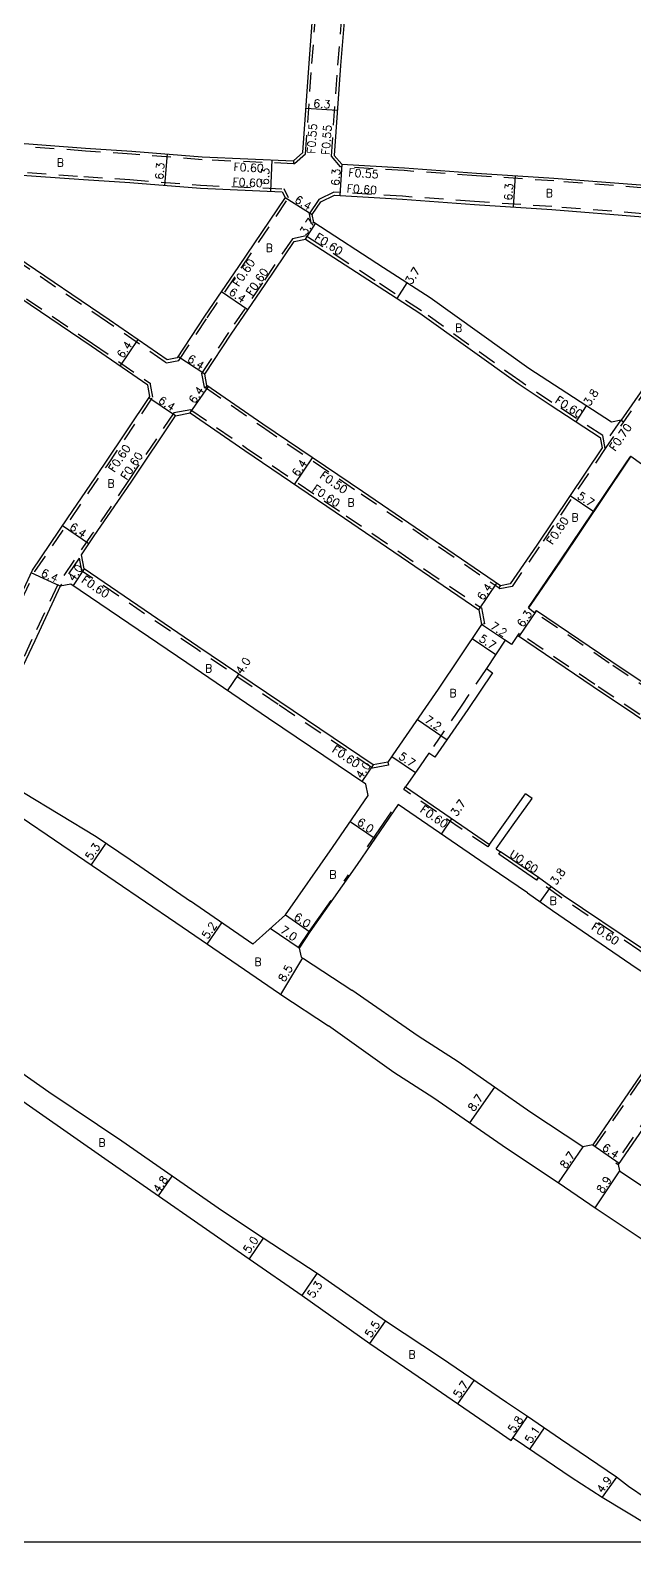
# Model space of a CAD drawing. Header units: metres. Extents: x -2400 to -1599, y -108600 to -108000.
# Drawn here: x -2239.2 to -2118.4, y -108600 to -108297.8 of the extents above; entities that cross this region are included whole.
import ezdxf

# ---------------------------------------------------------------- set-up
doc = ezdxf.new("R2010")
doc.units = ezdxf.units.M
doc.header["$LTSCALE"] = 2.5
doc.linetypes.add('22320', pattern=[2.5, 1.5, -1])
doc.linetypes.add('51070', pattern=[2.5, 1.5, -1])
for name, color, linetype in [('2101000', 175, 'Continuous'), ('2102000', 4, 'Continuous'), ('2102001', 191, 'Continuous'), ('2231000', 4, 'Continuous'), ('2232000', 120, '22320'), ('5107000', 4, '51070'), ('6165200', 90, '61300'), ('9201100', 215, 'Continuous'), ('9201500', 222, 'Continuous'), ('9202100', 82, 'Continuous'), ('9203500', 155, 'Continuous'), ('999', 7, 'Continuous')]:
    doc.layers.add(name, color=color, linetype=linetype)
doc.styles.add('Dm_Anotation', font='txt.shx', dxfattribs={"bigfont": 'pscdm.shx'})
doc.linetypes.add('61300', pattern='A,2,-0.75,[1,dmdr.shx,S=0.15,R=0,X=0,Y=0],-0.75', length=3.5)

msp = doc.modelspace()

# ---------------------------------------------------------------- linework, layer by layer
at = {"layer": '2101000'}
for points in [[(-2272.96, -108263.45), (-2273.22, -108269.53), (-2274.72, -108291.83), (-2275.57, -108303.85), (-2276.5, -108316.55), (-2275.12, -108318.13), (-2266.05, -108318.65), (-2251.83, -108319.63), (-2228.15, -108321.39), (-2218.88, -108322.02), (-2204.83, -108323.13), (-2186.58, -108323.93), (-2184.72, -108322.27), (-2183.45, -108304.44), (-2182.37, -108290.05), (-2181.18, -108269.54)], [(-2174.8, -108270.07), (-2175.98, -108290.42), (-2177.16, -108304.89), (-2178.44, -108322.85), (-2176.93, -108324.58), (-2164.4, -108325.36), (-2149.99, -108326.4), (-2134.51, -108327.42), (-2116.33, -108328.84), (-2092, -108330.34)], [(-2244.13, -108417.21), (-2238.79, -108405.75), (-2231.7, -108395.34), (-2224.35, -108384.58), (-2215.31, -108371.06), (-2215.74, -108368.8), (-2227.07, -108360.99), (-2245.5, -108348.51)], [(-2226.41, -108398.94), (-2219.05, -108388.16), (-2210.17, -108374.89), (-2207.23, -108374.33), (-2196.33, -108381.85), (-2176.41, -108395.37), (-2149.55, -108413.68), (-2148.98, -108416.62), (-2157.66, -108429.56), (-2165.98, -108441.65), (-2167.72, -108444.16), (-2170.66, -108444.72), (-2189.34, -108432.12), (-2205.68, -108421.01)], [(-2119.13, -108383.01), (-2119.92, -108384.16), (-2133.23, -108403.97), (-2138.41, -108411.56), (-2139.6, -108413.27)], [(-2119.13, -108383.01), (-2117.01, -108384.51), (-2106.65, -108391.77), (-2095.46, -108399.45)], [(-2205.68, -108421.01), (-2228.42, -108405.54), (-2228.96, -108402.69), (-2226.41, -108398.94)], [(-2139.6, -108413.27), (-2138.32, -108414.27), (-2138.01, -108413.81), (-2123.16, -108423.9), (-2098.55, -108440.33), (-2081.89, -108451.74), (-2079.92, -108451.38), (-2072.51, -108440.67), (-2066.01, -108431.05), (-2061.26, -108424.19), (-2061.68, -108422.03), (-2080.58, -108409.5), (-2095.46, -108399.45)], [(-2194.69, -108480.51), (-2188.21, -108474.65), (-2178.78, -108461.19), (-2171.69, -108450.82), (-2172.12, -108448.56), (-2191.58, -108435.43), (-2207.93, -108424.32), (-2231.09, -108408.57), (-2233.25, -108408.98), (-2238.33, -108419.91), (-2242.47, -108428.79), (-2245.13, -108434.07), (-2247.38, -108437.41), (-2248.7, -108439.71), (-2250.57, -108443.23)], [(-2189.4, -108490.45), (-2197.62, -108484.8), (-2210.1, -108476.25), (-2222.23, -108468), (-2235.82, -108458.77), (-2246.51, -108451.52), (-2256.51, -108444.81), (-2267.52, -108437.38), (-2283.64, -108426.37), (-2295.25, -108418.45), (-2303.33, -108412.89), (-2307.24, -108410.1)], [(-2143, -108420.63), (-2144.24, -108419.79), (-2148.03, -108425.43), (-2146.78, -108426.27), (-2151.71, -108433.61), (-2158.3, -108443.18), (-2159.53, -108442.33), (-2161.29, -108444.88), (-2164.2, -108449.1)], [(-2141.8, -108418.85), (-2143, -108420.63)], [(-2084.19, -108457.8), (-2102.08, -108445.55), (-2126.68, -108429.12), (-2141.8, -108418.85)], [(-2250.57, -108443.23), (-2240.59, -108450.22), (-2226.06, -108459), (-2219.25, -108463.62), (-2207.16, -108471.96)], [(-2164.2, -108449.1), (-2147.37, -108460.61)], [(-2165.65, -108452.62), (-2173.84, -108464.6), (-2183.29, -108478.09), (-2185.44, -108481.31)], [(-2139.81, -108470.3), (-2149.1, -108463.94), (-2165.65, -108452.62)], [(-2084.19, -108457.8), (-2093.96, -108472.22), (-2100.86, -108482.29), (-2104.62, -108487.98), (-2106.58, -108488.38), (-2117.01, -108481.36), (-2132.66, -108470.79), (-2137.63, -108467.24), (-2137.98, -108467.73), (-2145.56, -108462.55), (-2145.22, -108462.05)], [(-2146.04, -108461.5), (-2145.22, -108462.05)], [(-2104.45, -108599.38), (-2104.28, -108599.13), (-2108.98, -108596.12), (-2119.63, -108588.93), (-2122.02, -108587.1), (-2133.18, -108579.47), (-2139.78, -108574.99), (-2144, -108572.17), (-2156.97, -108563.28), (-2168.17, -108555.88), (-2181.87, -108546.39), (-2192.62, -108539.33), (-2200.78, -108533.9), (-2220.9, -108519.92), (-2235.48, -108510.1), (-2247.03, -108502.05), (-2250.52, -108499.95), (-2254.32, -108497.35), (-2263.96, -108490.79), (-2277.3, -108481.87), (-2282.28, -108478.18), (-2291.68, -108471.8)], [(-2194.69, -108480.51), (-2207.16, -108471.96)], [(-2139.81, -108470.3), (-2134.83, -108473.84), (-2119.14, -108484.53), (-2108.53, -108491.67), (-2108.19, -108493.43), (-2116.4, -108505.56), (-2126.76, -108520.67), (-2128.72, -108521.06), (-2139.15, -108514.21), (-2153.66, -108504.09), (-2161.68, -108498.95), (-2174.95, -108489.75)], [(-2185.44, -108481.31), (-2185.03, -108483.16), (-2184.57, -108483.43), (-2174.95, -108489.75)], [(-2189.4, -108490.45), (-2189.09, -108490.63), (-2179.61, -108496.86)], [(-2133.65, -108528.23), (-2144.03, -108521.41), (-2158.5, -108511.32), (-2166.51, -108506.19), (-2179.61, -108496.86)], [(-2044.48, -108535.21), (-2066.36, -108520.36), (-2091.13, -108503.39), (-2101.12, -108496.56), (-2102.79, -108496.87), (-2111.11, -108509.16), (-2121.67, -108524.57), (-2121.43, -108525.85), (-2098.92, -108540.85), (-2089.43, -108547.29), (-2078.79, -108554.46)], [(-2253.46, -108504.24), (-2249.61, -108505.74), (-2238.05, -108513.79), (-2223.64, -108523.87), (-2195.46, -108543.44), (-2184.88, -108550.75), (-2171.32, -108560.39), (-2160.19, -108567.99), (-2147.23, -108576.87), (-2143.1, -108579.75), (-2142.65, -108579.21), (-2136.05, -108583.69), (-2131.06, -108587.1), (-2124.9, -108591.07), (-2115.8, -108596.58)], [(-2083.79, -108562.06), (-2094.47, -108554.63), (-2103.89, -108548.23), (-2126.06, -108533.46), (-2133.65, -108528.23)]]:
    msp.add_lwpolyline(points, dxfattribs=at)
for points in [[(-2211.83, -108363.73), (-2223.46, -108355.7), (-2241.91, -108343.21), (-2257.29, -108332.57), (-2266.26, -108326.5), (-2265.78, -108325.08), (-2252.27, -108326.02), (-2228.57, -108327.68), (-2219.34, -108328.31), (-2205.21, -108329.42), (-2188.85, -108330.14), (-2188.27, -108331.3), (-2197.57, -108345.09), (-2204.38, -108355.01), (-2209.87, -108363.34)], [(-2182.52, -108336.26), (-2182.84, -108334.7), (-2181.1, -108332.13), (-2178.41, -108330.8), (-2164.82, -108331.64), (-2150.42, -108332.68), (-2134.96, -108333.7), (-2116.77, -108335.13), (-2096.19, -108336.39), (-2095.4, -108337.9), (-2098.43, -108342.91), (-2102.06, -108348), (-2112.43, -108363.33), (-2121.07, -108375.8), (-2123.03, -108376.18), (-2139.52, -108365.43), (-2159.28, -108351.35), (-2168.58, -108345.32)], [(-2204.34, -108366.59), (-2199.07, -108358.59), (-2192.28, -108348.69), (-2186.45, -108340.05), (-2184.19, -108339.59), (-2170.6, -108348.42), (-2161.36, -108354.41), (-2141.67, -108368.44), (-2135.25, -108372.75), (-2125.29, -108379.25), (-2124.89, -108381.31), (-2137.94, -108400.77), (-2143.24, -108408.52), (-2145.21, -108408.89), (-2172.81, -108390.08), (-2192.72, -108376.57), (-2203.91, -108368.85)]]:
    msp.add_lwpolyline(points, close=True, dxfattribs=at)
at = {"layer": '2102000'}
for points in [[(-2147.37, -108460.61), (-2143.96, -108455.76), (-2140.21, -108450.51)], [(-2146.04, -108461.5), (-2142.65, -108456.68), (-2138.9, -108451.44)]]:
    msp.add_lwpolyline(points, dxfattribs=at)
at = {"layer": '2102001'}
msp.add_lwpolyline([(-2138.9, -108451.44), (-2140.21, -108450.51)], dxfattribs=at)
at = {"layer": '2231000'}
msp.add_lwpolyline([(-2137.63, -108467.24), (-2145.22, -108462.05)], dxfattribs=at)
at = {"layer": '2232000'}
for points in [[(-2186.61, -108324.48), (-2186.39, -108324.49), (-2184.18, -108322.53), (-2182.9, -108304.48), (-2181.82, -108290.08), (-2180.63, -108269.58)], [(-2177.19, -108325.12), (-2179.01, -108323.04), (-2177.71, -108304.85), (-2176.53, -108290.38), (-2175.35, -108270.04)], [(-2186.58, -108323.93), (-2186.61, -108324.53), (-2204.86, -108323.73), (-2218.92, -108322.62), (-2228.19, -108321.99), (-2251.87, -108320.23), (-2266.08, -108319.25), (-2275.15, -108318.73), (-2275.12, -108318.13)], [(-2212.24, -108364.17), (-2223.8, -108356.2), (-2242.24, -108343.7), (-2257.63, -108333.07), (-2266.98, -108326.74), (-2266.2, -108324.45), (-2252.23, -108325.42), (-2228.53, -108327.08), (-2219.3, -108327.71), (-2205.18, -108328.82), (-2188.47, -108329.56)], [(-2275.44, -108328.02), (-2275.1, -108327.53), (-2260.56, -108337.36), (-2245.16, -108348.01), (-2226.74, -108360.49), (-2215.19, -108368.45)], [(-2092, -108330.34), (-2092.04, -108330.89), (-2116.37, -108329.39), (-2134.55, -108327.96), (-2150.03, -108326.95), (-2164.43, -108325.91), (-2177.19, -108325.12)], [(-2212.24, -108364.17), (-2211.97, -108364.36), (-2209.51, -108363.89), (-2203.88, -108355.35), (-2197.08, -108345.43), (-2187.57, -108331.35), (-2188.47, -108329.56)], [(-2177.21, -108330.27), (-2178.53, -108330.19), (-2181.51, -108331.66), (-2183.47, -108334.57), (-2183.11, -108336.38), (-2182.52, -108336.26)], [(-2095.82, -108335.81), (-2116.73, -108334.53), (-2134.92, -108333.1), (-2150.38, -108332.09), (-2164.78, -108331.04), (-2177.21, -108330.27)], [(-2095.82, -108335.81), (-2094.71, -108337.92), (-2097.93, -108343.24), (-2101.57, -108348.34), (-2111.93, -108363.66), (-2124.14, -108381.28), (-2137.45, -108401.11), (-2142.89, -108409.06)], [(-2184.07, -108338.95), (-2186.81, -108339.51), (-2192.78, -108348.36), (-2199.57, -108358.25), (-2204.98, -108366.46), (-2204.45, -108369.2), (-2204.25, -108369.34), (-2204.19, -108369.26)], [(-2124.25, -108381.45), (-2124.75, -108378.88), (-2134.92, -108372.25), (-2141.33, -108367.95), (-2161.02, -108353.92), (-2170.27, -108347.92), (-2184.07, -108338.95)], [(-2255.68, -108439.21), (-2255.16, -108439.51), (-2252.22, -108434.39), (-2249.83, -108430.85), (-2243.59, -108417.46), (-2238.27, -108406.05), (-2231.2, -108395.67), (-2223.86, -108384.91), (-2214.68, -108371.19), (-2215.16, -108368.69), (-2215.19, -108368.45)], [(-2203.91, -108368.85), (-2204.19, -108369.26), (-2193, -108376.99), (-2173.09, -108390.5), (-2145.49, -108409.3), (-2145.21, -108408.89)], [(-2207.09, -108373.69), (-2210.53, -108374.35), (-2219.55, -108387.83), (-2226.9, -108398.6), (-2233.73, -108408.63), (-2238.88, -108419.66), (-2243.01, -108428.53), (-2245.65, -108433.77), (-2247.89, -108437.09), (-2249.23, -108439.42), (-2250.58, -108441.97), (-2250.05, -108442.25)], [(-2207.09, -108373.69), (-2195.99, -108381.36), (-2176.07, -108394.88), (-2149.01, -108413.32)], [(-2121.21, -108375.83), (-2124.44, -108380.48)], [(-2229.44, -108403.39), (-2233.25, -108408.98)], [(-2229.44, -108403.39), (-2228.97, -108405.9)], [(-2167.72, -108444.16), (-2167.6, -108444.75), (-2170.79, -108445.35), (-2189.67, -108432.62), (-2206.01, -108421.51), (-2228.97, -108405.9)], [(-2142.89, -108409.06), (-2145.34, -108409.53), (-2145.54, -108409.39), (-2145.49, -108409.3)], [(-2149.01, -108413.32), (-2148.39, -108416.51), (-2148.98, -108416.62)], [(-2082.01, -108452.32), (-2098.86, -108440.78), (-2123.47, -108424.35), (-2138.32, -108414.27)], [(-2083.36, -108457.64), (-2101.75, -108445.05), (-2126.34, -108428.62), (-2141.47, -108418.35), (-2141.8, -108418.85)], [(-2147.37, -108460.61), (-2147.71, -108461.11), (-2164.54, -108449.6), (-2164.2, -108449.1)], [(-2105.22, -108488.72), (-2106.7, -108489.01), (-2117.34, -108481.86), (-2133, -108471.28), (-2137.98, -108467.73), (-2137.63, -108467.24)], [(-2126.76, -108520.67), (-2126.27, -108521.01), (-2115.9, -108505.9), (-2107.69, -108493.76)], [(-2103.15, -108496.33), (-2111.6, -108508.82), (-2122.17, -108524.23), (-2121.67, -108524.57)]]:
    msp.add_lwpolyline(points, dxfattribs=at)
at = {"layer": '2232000', "flags": 128}
msp.add_lwpolyline([(-2121.07, -108375.8), (-2120.58, -108376.14)], dxfattribs=at)
at = {"layer": '5107000'}
msp.add_lwpolyline([(-2148.03, -108425.43), (-2152.95, -108432.77), (-2159.53, -108442.33)], dxfattribs=at)
at = {"layer": '6165200'}
for points in [[(-2139.63, -108413.24), (-2138.45, -108411.54), (-2133.26, -108403.94), (-2119.96, -108384.13), (-2119.16, -108382.98)], [(-2167.03, -108454.06), (-2171.85, -108461.11)], [(-2175.63, -108466.65), (-2176.55, -108467.96)], [(-2179.14, -108471.8), (-2183.47, -108477.97), (-2185.62, -108481.19)]]:
    msp.add_lwpolyline(points, dxfattribs=at)
at = {"layer": '9201100'}
for points in [[(-2184.09, -108313.41), (-2177.8, -108313.85)], [(-2211.85, -108322.58), (-2212.35, -108328.86)], [(-2191.14, -108330.04), (-2190.86, -108323.75)], [(-2176.93, -108324.58), (-2177.32, -108330.87)], [(-2142.25, -108326.91), (-2142.66, -108333.19)], [(-2188.27, -108331.3), (-2182.84, -108334.7)], [(-2184.19, -108339.59), (-2182.18, -108336.49)], [(-2163.93, -108348.34), (-2165.94, -108351.44)], [(-2200.98, -108350.05), (-2195.7, -108353.67)], [(-2217.68, -108359.69), (-2221.32, -108364.96)], [(-2204.34, -108366.59), (-2209.69, -108363.07)], [(-2207.23, -108374.33), (-2203.59, -108369.06)], [(-2210.17, -108374.89), (-2215.49, -108371.33)], [(-2128.06, -108372.91), (-2130.14, -108376.09)], [(-2186.36, -108388.62), (-2182.76, -108383.33)], [(-2131.29, -108390.86), (-2126.56, -108394.03)], [(-2227.5, -108400.54), (-2232.79, -108396.94)], [(-2233.25, -108408.98), (-2239.04, -108406.28)], [(-2228.42, -108405.54), (-2230.67, -108408.85)], [(-2149.55, -108413.68), (-2145.94, -108408.39)], [(-2138.01, -108413.81), (-2141.55, -108419.02)], [(-2143, -108420.63), (-2148.97, -108416.62)], [(-2150.87, -108419.44), (-2146.13, -108422.61)], [(-2199.75, -108429.88), (-2197.5, -108426.57)], [(-2161.82, -108435.6), (-2155.89, -108439.69)], [(-2170.66, -108444.72), (-2172.9, -108448.04)], [(-2166.9, -108442.99), (-2162.21, -108446.22)], [(-2175.25, -108456.02), (-2170.29, -108459.41)], [(-2157.01, -108458.53), (-2154.91, -108455.46)], [(-2227.03, -108464.74), (-2224.05, -108460.36)], [(-2135.14, -108469.02), (-2137.32, -108472.07)], [(-2188.21, -108474.65), (-2183.29, -108478.09)], [(-2203.86, -108480.53), (-2200.92, -108476.24)], [(-2185.44, -108481.31), (-2191.26, -108477.41)], [(-2184.8, -108483.3), (-2189.17, -108490.59)], [(-2146.41, -108509.15), (-2151.38, -108516.28)], [(-2128.72, -108521.06), (-2133.65, -108528.23)], [(-2126.76, -108520.67), (-2121.48, -108524.29)], [(-2213.58, -108530.85), (-2210.84, -108526.91)], [(-2121.43, -108525.85), (-2126.36, -108533.25)], [(-2192.62, -108539.33), (-2195.46, -108543.44)], [(-2184.88, -108550.75), (-2181.87, -108546.39)], [(-2171.32, -108560.39), (-2168.17, -108555.88)], [(-2153.71, -108572.43), (-2150.49, -108567.73)], [(-2143.1, -108579.75), (-2139.78, -108574.99)], [(-2136.48, -108577.23), (-2139.35, -108581.45)], [(-2122.02, -108587.1), (-2124.9, -108591.07)]]:
    msp.add_lwpolyline(points, dxfattribs=at)
at = {"layer": '999'}
msp.add_lwpolyline([(-2400, -108600), (-1600, -108600), (-1600, -108000), (-2400, -108000)], close=True, dxfattribs=at)

# ---------------------------------------------------------------- texts
at = {"layer": '9201500', "style": 'Dm_Anotation'}
for s, rotation, p in [('6.3', 355.9282, (-2182.67, -108313.23)), ('6.3', 85.4962, (-2212.65, -108327.77)), ('6.3', 87.4727, (-2191.55, -108328.81)), ('6.3', 86.4592, (-2177.45, -108328.98)), ('6.3', 86.2439, (-2142.88, -108331.91)), ('6.4', 327.9907, (-2186.52, -108332.1)), ('3.7', 56.9861, (-2184.09, -108338.96)), ('3.7', 57.0279, (-2163.02, -108348.81)), ('6.4', 325.5413, (-2199.65, -108350.51)), ('6.4', 55.3936, (-2220.72, -108363.55)), ('6.4', 326.6161, (-2207.96, -108363.9)), ('6.4', 55.366, (-2206.35, -108372.62)), ('3.8', 56.8897, (-2127.37, -108373.1)), ('6.4', 326.2233, (-2213.78, -108372.18)), ('6.4', 55.8363, (-2185.71, -108387.22)), ('5.7', 326.1216, (-2129.99, -108391.32)), ('6.4', 325.7363, (-2231.52, -108397.47)), ('6.4', 334.9984, (-2237.21, -108406.85)), ('4.0', 55.7825, (-2230.5, -108408.15)), ('6.4', 55.7321, (-2148.69, -108411.97)), ('6.3', 55.8213, (-2140.71, -108417.33)), ('7.2', 326.1306, (-2147.41, -108417.3)), ('5.7', 326.1306, (-2149.65, -108419.82)), ('4.0', 55.785, (-2196.96, -108426.74)), ('7.2', 325.4585, (-2160.51, -108436.01)), ('5.7', 325.4252, (-2165.74, -108443.34)), ('4.0', 55.9941, (-2172.98, -108447.61)), ('3.7', 55.6334, (-2153.98, -108455.15)), ('6.0', 325.633, (-2174.05, -108456.5)), ('5.3', 55.8147, (-2227.04, -108463.88)), ('3.8', 54.5125, (-2134.09, -108468.85)), ('6.0', 324.994, (-2186.67, -108475.42)), ('5.2', 55.5923, (-2203.75, -108479.64)), ('7.0', 326.1852, (-2189.4, -108478.09)), ('8.5', 59.037, (-2188.39, -108488.23)), ('8.7', 55.0892, (-2150.53, -108514.1)), ('6.4', 325.5631, (-2125.05, -108521.54)), ('8.7', 55.4783, (-2132.12, -108525.55)), ('4.8', 55.2122, (-2213.51, -108530.37)), ('8.9', 56.3135, (-2124.81, -108530.48)), ('5.0', 55.3818, (-2195.45, -108542.49)), ('5.3', 55.3818, (-2182.64, -108551.43)), ('5.5', 55.0917, (-2171.15, -108559.35)), ('5.7', 55.5709, (-2153.44, -108571.4)), ('5.8', 55.132, (-2142.52, -108578.38)), ('5.1', 55.8073, (-2139.12, -108580.47)), ('4.9', 54.085, (-2124.81, -108590.42))]:
    msp.add_text(s, height=1.6, rotation=rotation, dxfattribs=at).set_placement(p)
at = {"layer": '9202100', "style": 'Dm_Anotation'}
for p in [(-2233.94, -108325.1), (-2136.16, -108331.2), (-2192.12, -108342.17), (-2154.27, -108358.12), (-2223.81, -108389.25), (-2175.8, -108393.06), (-2131.03, -108396.03), (-2204.27, -108426.2), (-2155.4, -108431.13), (-2179.45, -108467.42), (-2135.4, -108472.67), (-2194.39, -108484.87), (-2225.59, -108521.01), (-2163.61, -108563.36)]:
    msp.add_text('B', height=1.6, dxfattribs=at).set_placement(p)
at = {"layer": '9203500', "style": 'Dm_Anotation'}
for s, rotation, p in [('F0.55', 85.9282, (-2182.3, -108322.57)), ('F0.55', 85.9282, (-2179.39, -108322.82)), ('F0.60', 357.4727, (-2198.61, -108325.95)), ('F0.60', 357.4727, (-2198.81, -108328.94)), ('F0.55', 356.4592, (-2175.65, -108327.07)), ('F0.60', 356.4592, (-2175.97, -108330.24)), ('F0.60', 326.9861, (-2182.47, -108339.63)), ('F0.60', 55.985, (-2197.53, -108349.23)), ('F0.60', 55.5413, (-2194.9, -108351.07)), ('F0.60', 326.8897, (-2134.46, -108372.17)), ('F0.70', 55.2824, (-2122.27, -108382.14)), ('F0.60', 56.2233, (-2222.41, -108386.36)), ('F0.60', 56.2233, (-2219.94, -108387.87)), ('F0.50', 325.8363, (-2181.48, -108387.21)), ('F0.60', 325.8363, (-2182.99, -108389.9)), ('F0.60', 56.1375, (-2134.8, -108400.83)), ('F0.60', 325.7825, (-2229.11, -108408.06)), ('F0.60', 325.9941, (-2179.02, -108442.02)), ('F0.60', 325.6334, (-2161.39, -108454.01)), ('U0.60', 325.5946, (-2143.57, -108462.89)), ('F0.60', 325.9708, (-2127.19, -108477.44))]:
    msp.add_text(s, height=1.6, rotation=rotation, dxfattribs=at).set_placement(p)

doc.saveas('drawing.dxf')
